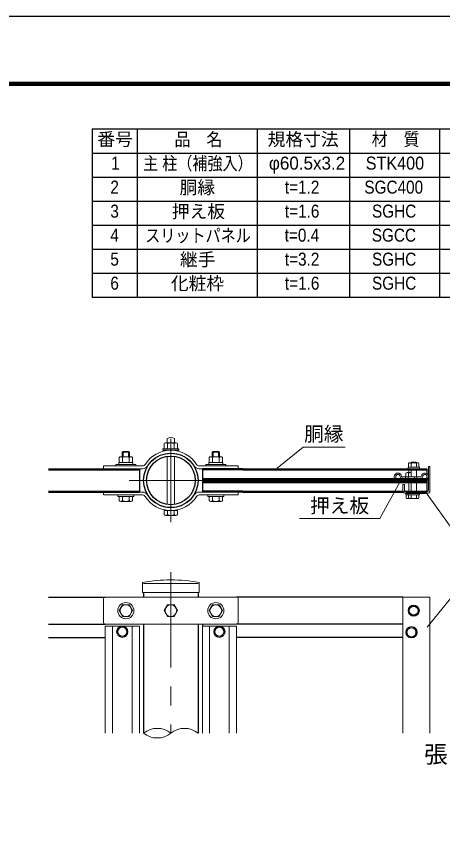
# Model space of a CAD drawing. Units: millimetres, scale not verified. Extents: x -4200 to 4200, y -2970 to 2970.
# Drawn here: x 646 to 2069, y 276 to 2970 of the extents above; entities that cross this region are included whole.
import ezdxf
from ezdxf.enums import TextEntityAlignment as Align

# ---------------------------------------------------------------- set-up
doc = ezdxf.new("R2010")
doc.units = ezdxf.units.MM
doc.header["$LTSCALE"] = 10
doc.linetypes.add('USER1', pattern=[50.8, 31.75, -6.35, 6.35, -6.35])
for name, color, linetype, lineweight in [('0-0_D-TTL', 7, 'Continuous', 25), ('0-1_D-TTL-TXT', 7, 'Continuous', 25), ('0-2_D-STR1', 1, 'Continuous', 25), ('0-3_D-STR3', 3, 'Continuous', 13), ('0-4_D-BMK', 2, 'USER1', 13), ('0-5_D-STR-DIM', 7, 'Continuous', 13), ('0-6_0', 7, 'Continuous', 25), ('0-8_D-STR-TXT', 7, 'Continuous', 13), ('0-9_D-MTR-FRAM', 7, 'Continuous', 25)]:
    doc.layers.add(name, color=color, linetype=linetype, lineweight=lineweight)
doc.layers.add('0-A_D-MTR-TXT', color=7, linetype='Continuous')
doc.styles.add('ＭＳ ゴシック', font='')
doc.styles.add('ＭＳ Ｐゴシック', font='')
doc.styles.get('ＭＳ ゴシック').set_extended_font_data('MS Gothic')
doc.styles.get('ＭＳ Ｐゴシック').set_extended_font_data('MS PGothic')

msp = doc.modelspace()

# ---------------------------------------------------------------- linework, layer by layer
at = {"layer": '0-0_D-TTL', "color": 2}
msp.add_lwpolyline([(-4199.68, 2970), (4200.32, 2970), (4200.32, -2970), (-4199.68, -2970)], close=True, dxfattribs=at)
at = {"layer": '0-0_D-TTL'}
for points in [[(-3929.68, 2750), (3930.32, 2750), (3930.32, -2750), (-3929.68, -2750)], [(-3927.18, 2747.5), (3927.82, 2747.5), (3927.82, -2747.5), (-3927.18, -2747.5)], [(-3924.68, 2745), (3925.32, 2745), (3925.32, -2745), (-3924.68, -2745)], [(-3922.18, 2742.5), (3922.82, 2742.5), (3922.82, -2742.5), (-3922.18, -2742.5)], [(-3919.68, 2740), (3920.32, 2740), (3920.32, -2740), (-3919.68, -2740)]]:
    msp.add_lwpolyline(points, close=True, dxfattribs=at)
at = {"layer": '0-2_D-STR1'}
for p, q in [((754.3, 1462.44), (1057.22, 1462.44)), ((754.3, 1458.84), (1057.22, 1458.84)), ((1057.22, 1462.44), (1057.22, 1384.44)), ((1401.91, 1462.44), (1267.22, 1462.44)), ((1267.22, 1462.44), (1267.22, 1384.44)), ((1401.91, 1458.84), (1267.22, 1458.84)), ((1401.91, 1462.44), (2016.62, 1462.44)), ((1401.91, 1458.84), (2016.62, 1458.84)), ((2016.62, 1445.64), (2016.62, 1462.44)), ((1267.22, 1430.04), (2016.62, 1430.04)), ((2016.62, 1384.44), (2016.62, 1436.04)), ((2016.62, 1430.04), (2016.62, 1426.44)), ((1267.22, 1426.44), (2016.62, 1426.44)), ((1267.22, 1420.44), (2016.62, 1420.44)), ((754.3, 1388.04), (1057.22, 1388.04)), ((754.3, 1384.44), (1057.22, 1384.44)), ((1401.91, 1388.04), (1267.22, 1388.04)), ((1401.91, 1384.44), (1267.22, 1384.44)), ((1401.91, 1388.04), (1936.3, 1388.04)), ((1401.91, 1384.44), (1937.51, 1384.44)), ((1941.18, 1388.04), (2016.62, 1388.04)), ((1941.62, 1386.92), (1941.62, 1388.04)), ((1945.82, 1384.44), (2016.62, 1384.44)), ((754.3, 1034.58), (943.22, 1034.58)), ((1071.47, 1050.2), (1071.47, 1034.58)), ((1252.97, 1050.2), (1252.97, 1034.58)), ((1936.22, 1034.58), (1381.22, 1034.58)), ((754.3, 944.58), (943.22, 944.58)), ((1071.47, 944.58), (1071.47, 581.4)), ((1252.97, 944.58), (1252.97, 581.4)), ((1267.22, 944.58), (1267.22, 937.83)), ((1936.22, 944.58), (1381.22, 944.58)), ((754.3, 899.58), (943.22, 899.58)), ((1936.22, 899.58), (1381.22, 899.58))]:
    msp.add_line(p, q, dxfattribs=at)
msp.add_lwpolyline([(1267.22, 1416.84), (2016.62, 1416.84), (2016.62, 1420.44)], dxfattribs=at)
for radius in [90.75, 81.15]:
    msp.add_circle((1162.22, 1423.44), radius, dxfattribs=at)
at = {"layer": '0-3_D-STR3'}
for p, q in [((1150.22, 1563.09), (1150.22, 1548.09)), ((1174.22, 1563.09), (1174.22, 1548.09)), ((1139.72, 1528.59), (1139.72, 1545.99)), ((1144.89, 1548.09), (1179.53, 1548.09)), ((1150.22, 1548.09), (1174.22, 1548.09)), ((1150.97, 1528.59), (1150.97, 1545.99)), ((1173.47, 1528.59), (1173.47, 1545.99)), ((1184.72, 1528.59), (1184.72, 1545.99)), ((1000.22, 1517.04), (1003.22, 1520.04)), ((1000.22, 1517.04), (1000.22, 1502.34)), ((1000.22, 1517.04), (1024.22, 1517.04)), ((1021.22, 1520.04), (1003.22, 1520.04)), ((1003.22, 1517.34), (1003.22, 1520.04)), ((1003.22, 1520.04), (1021.22, 1520.04)), ((1003.22, 1502.34), (1003.22, 1520.04)), ((1024.22, 1517.04), (1021.22, 1520.04)), ((1021.22, 1517.34), (1021.22, 1520.04)), ((1021.22, 1502.34), (1021.22, 1520.04)), ((1024.22, 1517.04), (1024.22, 1502.34)), ((1135.22, 1523.79), (1189.22, 1523.79)), ((1185.32, 1528.59), (1139.12, 1528.59)), ((1139.72, 1528.59), (1184.72, 1528.59)), ((1189.22, 1528.59), (1189.22, 1523.79)), ((1300.22, 1517.04), (1303.22, 1520.04)), ((1300.22, 1517.04), (1300.22, 1502.34)), ((1300.22, 1517.04), (1324.22, 1517.04)), ((1321.22, 1520.04), (1303.22, 1520.04)), ((1303.22, 1517.34), (1303.22, 1520.04)), ((1303.22, 1520.04), (1321.22, 1520.04)), ((1303.22, 1502.34), (1303.22, 1520.04)), ((1324.22, 1517.04), (1321.22, 1520.04)), ((1321.22, 1517.34), (1321.22, 1520.04)), ((1321.22, 1502.34), (1321.22, 1520.04)), ((1324.22, 1517.04), (1324.22, 1502.34)), ((989.12, 1482.84), (1035.32, 1482.84)), ((989.12, 1476.84), (989.12, 1482.84)), ((989.72, 1482.84), (989.72, 1500.24)), ((1034.72, 1482.84), (989.72, 1482.84)), ((1029.56, 1502.34), (994.92, 1502.34)), ((1000.97, 1482.84), (1000.97, 1500.24)), ((1023.47, 1482.84), (1023.47, 1500.24)), ((1034.72, 1482.84), (1034.72, 1500.24)), ((1035.32, 1476.84), (1035.32, 1482.84)), ((1150.22, 1503.7), (1150.22, 1343.19)), ((1174.22, 1503.7), (1174.22, 1343.19)), ((1335.32, 1482.84), (1289.12, 1482.84)), ((1289.12, 1476.84), (1289.12, 1482.84)), ((1289.72, 1482.84), (1289.72, 1500.24)), ((1289.72, 1482.84), (1334.72, 1482.84)), ((1294.89, 1502.34), (1329.53, 1502.34)), ((1300.97, 1482.84), (1300.97, 1500.24)), ((1323.47, 1482.84), (1323.47, 1500.24)), ((1334.72, 1482.84), (1334.72, 1500.24)), ((1335.32, 1476.84), (1335.32, 1482.84)), ((1959.23, 1482.24), (1985.21, 1482.24)), ((1963.42, 1482.24), (1965.82, 1484.64)), ((1965.82, 1482.24), (1965.82, 1484.64)), ((1965.82, 1484.64), (1978.63, 1484.64)), ((1978.63, 1482.24), (1978.63, 1484.64)), ((1981.03, 1482.24), (1978.63, 1484.64)), ((1068.11, 1472.04), (937.22, 1472.04)), ((937.22, 1462.44), (937.22, 1472.04)), ((1068.11, 1462.44), (937.22, 1462.44)), ((979.22, 1476.84), (1045.22, 1476.84)), ((979.22, 1472.04), (979.22, 1476.84)), ((979.22, 1472.04), (979.22, 1476.84)), ((979.22, 1472.04), (1045.22, 1472.04)), ((1045.22, 1472.04), (1045.22, 1476.84)), ((1045.22, 1472.04), (1045.22, 1476.84)), ((1256.34, 1472.04), (1387.22, 1472.04)), ((1256.34, 1462.44), (1387.22, 1462.44)), ((1345.22, 1476.84), (1279.22, 1476.84)), ((1279.22, 1472.04), (1279.22, 1476.84)), ((1279.22, 1472.04), (1279.22, 1476.84)), ((1345.22, 1472.04), (1279.22, 1472.04)), ((1345.22, 1472.04), (1345.22, 1476.84)), ((1345.22, 1472.04), (1345.22, 1476.84)), ((1387.22, 1462.44), (1387.22, 1472.04)), ((1953.47, 1467.24), (1990.97, 1467.24)), ((1953.47, 1462.44), (1953.47, 1467.24)), ((1953.47, 1462.44), (1990.97, 1462.44)), ((1954.97, 1479.79), (1954.97, 1467.24)), ((1954.97, 1467.24), (1989.47, 1467.24)), ((1955.72, 1449.84), (1955.72, 1458.84)), ((1963.22, 1434.84), (1963.22, 1458.84)), ((1963.49, 1479.79), (1963.49, 1467.24)), ((1980.96, 1479.79), (1980.96, 1467.24)), ((1981.22, 1434.84), (1981.22, 1458.84)), ((1989.47, 1479.79), (1989.47, 1467.24)), ((1990.97, 1462.44), (1990.97, 1467.24)), ((2021.42, 1390.44), (2021.42, 1469.64)), ((2021.42, 1469.64), (2026.22, 1469.64)), ((2026.22, 1389.24), (2026.22, 1469.64)), ((1907.42, 1436.04), (1907.42, 1430.04)), ((1912.22, 1430.04), (1907.42, 1430.04)), ((1912.22, 1436.04), (1912.22, 1430.04)), ((1932.62, 1434.84), (1995.07, 1434.84)), ((1932.62, 1430.04), (1995.07, 1430.04)), ((1944.47, 1434.84), (1963.22, 1434.84)), ((1944.47, 1430.04), (1944.47, 1434.84)), ((1944.47, 1430.04), (1981.97, 1430.04)), ((1945.97, 1447.39), (1945.97, 1434.84)), ((1945.97, 1434.84), (1963.22, 1434.84)), ((1950.23, 1449.84), (1963.22, 1449.84)), ((1953.32, 1434.84), (1953.32, 1430.04)), ((1954.49, 1447.39), (1954.49, 1434.84)), ((1974.32, 1434.84), (1974.32, 1430.04)), ((1981.97, 1434.84), (1981.22, 1434.84)), ((1981.97, 1430.04), (1981.97, 1434.84)), ((2016.62, 1436.04), (2016.62, 1430.04)), ((2016.62, 1430.04), (2021.42, 1430.04)), ((2021.42, 1436.04), (2021.42, 1430.04)), ((1936.22, 1389.24), (1936.22, 1409.64)), ((1941.02, 1409.64), (1936.22, 1409.64)), ((1941.02, 1389.24), (1941.02, 1409.64)), ((1955.72, 1424.04), (1955.72, 1426.44)), ((1955.72, 1420.44), (1955.72, 1422.84)), ((1955.72, 1388.04), (1955.72, 1416.84)), ((1963.22, 1424.04), (1963.22, 1426.44)), ((1963.22, 1420.44), (1963.22, 1422.84)), ((1963.22, 1388.04), (1963.22, 1416.84)), ((1981.22, 1424.04), (1981.22, 1426.44)), ((1981.22, 1420.44), (1981.22, 1422.84)), ((1981.22, 1388.04), (1981.22, 1416.84)), ((1068.11, 1384.44), (937.22, 1384.44)), ((937.22, 1384.44), (937.22, 1374.84)), ((1068.11, 1374.84), (937.22, 1374.84)), ((985.22, 1374.84), (985.22, 1370.04)), ((1256.34, 1384.44), (1387.22, 1384.44)), ((1256.34, 1374.84), (1387.22, 1374.84)), ((1285.22, 1374.84), (1285.22, 1370.04)), ((1387.22, 1384.44), (1387.22, 1374.84)), ((1945.82, 1384.44), (2015.42, 1384.44)), ((1945.82, 1379.64), (2016.62, 1379.64)), ((1945.97, 1379.64), (1983.47, 1379.64)), ((1945.97, 1374.84), (1945.97, 1379.64)), ((1945.97, 1374.84), (1983.47, 1374.84)), ((1947.47, 1379.64), (1981.97, 1379.64)), ((1947.47, 1374.84), (1981.97, 1374.84)), ((1947.47, 1365.3), (1947.47, 1374.84)), ((1953.47, 1379.64), (1990.97, 1379.64)), ((1953.47, 1374.84), (1953.47, 1379.64)), ((1953.47, 1374.84), (1990.97, 1374.84)), ((1954.97, 1379.64), (1989.47, 1379.64)), ((1954.97, 1374.84), (1989.47, 1374.84)), ((1954.97, 1365.3), (1954.97, 1374.84)), ((1963.49, 1365.3), (1963.49, 1374.84)), ((1980.96, 1365.3), (1980.96, 1374.84)), ((1989.47, 1365.3), (1989.47, 1374.84)), ((1990.97, 1374.84), (1990.97, 1379.64)), ((985.22, 1370.04), (1039.22, 1370.04)), ((989.72, 1356.78), (989.72, 1370.04)), ((989.72, 1370.04), (1034.72, 1370.04)), ((995.34, 1353.54), (1029.11, 1353.54)), ((1000.95, 1356.78), (1000.95, 1370.04)), ((1023.5, 1356.78), (1023.5, 1370.04)), ((1034.72, 1356.78), (1034.72, 1370.04)), ((1285.22, 1370.04), (1339.22, 1370.04)), ((1289.72, 1356.78), (1289.72, 1370.04)), ((1289.72, 1370.04), (1334.72, 1370.04)), ((1295.34, 1353.54), (1329.11, 1353.54)), ((1300.95, 1356.78), (1300.95, 1370.04)), ((1323.5, 1356.78), (1323.5, 1370.04)), ((1334.72, 1356.78), (1334.72, 1370.04)), ((1951.73, 1362.84), (1977.71, 1362.84)), ((1959.23, 1362.84), (1985.21, 1362.84)), ((1139.72, 1309.83), (1139.72, 1323.09)), ((1139.72, 1323.09), (1184.72, 1323.09)), ((1150.95, 1309.83), (1150.95, 1323.09)), ((1173.5, 1309.83), (1173.5, 1323.09)), ((1184.72, 1309.83), (1184.72, 1323.09)), ((1145.34, 1306.59), (1179.11, 1306.59)), ((1067.87, 1050.2), (1067.87, 1082.84)), ((1071.47, 1079.58), (1252.97, 1079.58)), ((1256.57, 1050.2), (1256.57, 1082.84)), ((937.22, 1028.58), (937.22, 950.58)), ((943.22, 1034.58), (1381.22, 1034.58)), ((1067.87, 1050.2), (1256.57, 1050.2)), ((1387.22, 1028.58), (1387.22, 950.58)), ((2017.22, 1034.58), (1936.22, 1034.58)), ((943.22, 944.58), (1381.22, 944.58)), ((1057.22, 937.83), (943.22, 937.83)), ((943.22, 937.83), (943.22, 581.4)), ((967.22, 937.83), (967.22, 581.4)), ((1033.22, 937.83), (1033.22, 581.4)), ((1057.22, 937.83), (1057.22, 581.4)), ((1267.22, 937.83), (1381.22, 937.83)), ((1267.22, 937.83), (1267.22, 581.4)), ((1267.22, 581.4), (1267.22, 937.83)), ((1267.22, 937.83), (1381.22, 937.83)), ((1291.22, 937.83), (1291.22, 581.4)), ((1291.22, 581.4), (1291.22, 937.83)), ((1357.22, 937.83), (1357.22, 581.4)), ((1357.22, 581.4), (1357.22, 937.83)), ((1381.22, 937.83), (1381.22, 581.4)), ((1381.22, 581.4), (1381.22, 937.83))]:
    msp.add_line(p, q, dxfattribs=at)
for points in [[(1189.22, 1528.59), (1135.22, 1528.59), (1135.22, 1523.79)], [(985.22, 1374.84), (1039.22, 1374.84), (1039.22, 1370.04)], [(1285.22, 1374.84), (1339.22, 1374.84), (1339.22, 1370.04)], [(1936.22, 581.4), (1936.22, 1034.58), (2026.22, 1034.58), (2026.22, 581.4)]]:
    msp.add_lwpolyline(points, dxfattribs=at)
for points in [[(1034.72, 989.58), (1023.5, 1009.08), (1000.95, 1009.08), (989.72, 989.58), (1000.95, 970.08), (1023.5, 970.08)], [(1184.72, 989.58), (1173.5, 1009.08), (1150.95, 1009.08), (1139.72, 989.58), (1150.95, 970.08), (1173.5, 970.08)], [(1334.72, 989.58), (1323.5, 1009.08), (1300.95, 1009.08), (1289.72, 989.58), (1300.95, 970.08), (1323.5, 970.08)], [(1989.54, 989.58), (1980.88, 1004.58), (1963.56, 1004.58), (1954.9, 989.58), (1963.56, 974.58), (1980.88, 974.58)], [(1017.54, 919.08), (1008.88, 934.08), (991.56, 934.08), (982.9, 919.08), (991.56, 904.08), (1008.88, 904.08)], [(1306.9, 919.08), (1315.56, 934.08), (1332.88, 934.08), (1341.54, 919.08), (1332.88, 904.08), (1315.56, 904.08)], [(1982.04, 917.58), (1973.38, 932.58), (1956.06, 932.58), (1947.4, 917.58), (1956.06, 902.58), (1973.38, 902.58)]]:
    msp.add_lwpolyline(points, close=True, dxfattribs=at)
for centre, radius in [((1012.22, 989.58), 27), ((1012.22, 989.58), 19.5), ((1162.22, 989.58), 19.5), ((1312.22, 989.58), 27), ((1312.22, 989.58), 19.5), ((1972.22, 989.58), 18.75), ((1972.22, 989.58), 15), ((1000.22, 919.08), 18.75), ((1000.22, 919.08), 15), ((1324.22, 919.08), 18.75), ((1324.22, 919.08), 15), ((1964.72, 917.58), 18.75), ((1964.72, 917.58), 15)]:
    msp.add_circle(centre, radius, dxfattribs=at)
for centre, radius, start, end in [((1162.22, 1540.59), 25.5, 61.92751, 118.07249), ((1145.35, 1539.56), 8.55, 48.83491, 131.16509), ((1162.22, 1516.91), 31.18, 68.85295, 111.14705), ((1179.1, 1539.55), 8.55, 48.86505, 131.13495), ((1162.22, 1421.94), 101.85, 90, 147.61089), ((1162.22, 1421.94), 92.25, 90, 147.61089), ((1162.22, 1421.94), 101.85, 32.38911, 90), ((1162.22, 1421.94), 92.25, 32.38911, 90), ((995.35, 1493.8), 8.55, 48.86505, 131.13495), ((1012.22, 1471.16), 31.18, 68.85295, 111.14705), ((1029.1, 1493.81), 8.55, 48.83491, 131.16509), ((1295.35, 1493.81), 8.55, 48.83491, 131.16509), ((1312.22, 1471.16), 31.18, 68.85295, 111.14705), ((1329.1, 1493.8), 8.55, 48.86505, 131.13495), ((1959.23, 1477.33), 4.92, 30, 150), ((1972.22, 1465.51), 16.73, 58.543, 121.457), ((1985.21, 1477.33), 4.92, 30, 150), ((1068.11, 1481.64), 9.6, 270, 327.61089), ((1068.11, 1481.64), 19.2, 270, 327.61089), ((1256.34, 1481.64), 19.2, 212.38911, 270), ((1256.34, 1481.64), 9.6, 212.38911, 270), ((1919.42, 1436.04), 12, 0, 180), ((1919.42, 1436.04), 7.2, 0, 180), ((1932.62, 1436.04), 6, 180, 270), ((1932.62, 1436.04), 1.2, 180, 270), ((1950.23, 1444.93), 4.92, 30, 150), ((1963.22, 1433.11), 16.73, 90, 121.457), ((1995.07, 1437.24), 2.4, 270, 355.21981), ((1995.07, 1437.24), 7.2, 270, 355.21981), ((2009.42, 1436.04), 12, 0, 175.21981), ((2009.42, 1436.04), 7.2, 0, 175.21981), ((1068.11, 1365.24), 19.2, 32.38911, 90), ((1068.11, 1365.24), 9.6, 32.38911, 90), ((1162.22, 1424.94), 92.25, 212.38911, 270), ((1162.22, 1424.94), 92.25, 270, 327.61089), ((1256.34, 1365.24), 19.2, 90, 147.61089), ((1256.34, 1365.24), 9.6, 90, 147.61089), ((1945.82, 1389.24), 9.6, 180, 270), ((1945.82, 1389.24), 4.8, 180, 270), ((2015.42, 1390.44), 6, 270, 0), ((2016.62, 1389.24), 9.6, 270, 0), ((995.34, 1360.02), 6.48, 210, 330), ((1012.22, 1374.78), 21.24, 237.93138, 302.06862), ((1029.11, 1360.02), 6.48, 210, 330), ((1162.22, 1424.94), 101.85, 212.38911, 270), ((1162.22, 1424.94), 101.85, 270, 327.61089), ((1295.34, 1360.02), 6.48, 210, 330), ((1312.22, 1374.78), 21.24, 237.93138, 302.06862), ((1329.11, 1360.02), 6.48, 210, 330), ((1951.73, 1367.76), 4.92, 210, 319.68446), ((1959.23, 1367.76), 4.92, 210, 330), ((1972.22, 1379.58), 16.73, 238.543, 301.457), ((1985.21, 1367.76), 4.92, 210, 330), ((1145.34, 1313.07), 6.48, 210, 330), ((1162.22, 1327.83), 21.24, 237.93138, 302.06862), ((1179.11, 1313.07), 6.48, 210, 330), ((1162.22, 612.2), 480, 78.66399, 101.33601), ((943.22, 1028.58), 6, 90, 180), ((1381.22, 1028.58), 6, 0, 90), ((943.22, 950.58), 6, 180, 270), ((1381.22, 950.58), 6, 270, 0)]:
    msp.add_arc(centre, radius, start, end, dxfattribs=at)
at = {"layer": '0-4_D-BMK'}
for p, q in [((1162.22, 1562.2), (1162.22, 1284.69)), ((1023.47, 1423.44), (1300.98, 1423.44)), ((1162.22, 1118.02), (1162.22, 581.4))]:
    msp.add_line(p, q, dxfattribs=at)
at = {"layer": '0-5_D-STR-DIM'}
for centre, start, end in [((1116.85, 525.42), 50.97549, 129.02451), ((1207.6, 525.42), 50.97549, 129.02451), ((1116.85, 637.39), 230.97549, 309.02451)]:
    msp.add_arc(centre, 72.06, start, end, dxfattribs=at)
at = {"layer": '0-6_0'}
for p, q in [((2016.62, 1424.04), (1267.22, 1424.04)), ((2016.62, 1422.84), (1267.22, 1422.84))]:
    msp.add_line(p, q, dxfattribs=at)
msp.add_lwpolyline([(2016.62, 1422.84), (2016.62, 1424.04), (2016.62, 1422.84)], dxfattribs=at)
msp.add_circle((1972.22, 989.58), 15, dxfattribs=at)
msp.add_circle((1972.22, 989.58), 15, dxfattribs=at)
at = {"layer": '0-8_D-STR-TXT'}
for p, q in [((1603.23, 1534.04), (1516.55, 1463.7)), ((1603.23, 1534.04), (1743.66, 1534.04)), ((1859.53, 1296.48), (1933.22, 1431.61)), ((2104.45, 1255.08), (2017.17, 1378.01)), ((1591.46, 1296.48), (1859.53, 1296.48)), ((2104.45, 1042.03), (2017.27, 934.14))]:
    msp.add_line(p, q, dxfattribs=at)
at = {"layer": '0-9_D-MTR-FRAM'}
for p, q in [((900.02, 2594.15), (3358.43, 2594.15)), ((900.02, 2594.15), (900.02, 2034.15)), ((1050.02, 2594.15), (1050.02, 2034.15)), ((1450.02, 2594.15), (1450.02, 2034.15)), ((1758.43, 2594.15), (1758.43, 2034.15)), ((2058.43, 2594.15), (2058.43, 2034.15)), ((900.02, 2514.15), (3358.43, 2514.15)), ((900.02, 2434.15), (3358.43, 2434.15)), ((900.02, 2354.15), (3358.43, 2354.15)), ((900.02, 2274.15), (3358.43, 2274.15)), ((900.02, 2194.15), (3358.43, 2194.15)), ((900.02, 2114.15), (3358.43, 2114.15)), ((900.02, 2034.15), (3358.43, 2034.15))]:
    msp.add_line(p, q, dxfattribs=at)

# ---------------------------------------------------------------- texts
at = {"layer": '0-1_D-TTL-TXT', "style": 'ＭＳ ゴシック'}
msp.add_text('張出部上段取付詳細', height=57.7, dxfattribs=at).set_placement((2006.68, 464.9), align=Align.BOTTOM_LEFT)
at = {"layer": '0-8_D-STR-TXT', "style": 'ＭＳ ゴシック'}
for s, p in [('胴縁', (1606.76, 1539.81)), ('押え板', (1626.62, 1301.1))]:
    msp.add_text(s, height=48.09, dxfattribs=at).set_placement(p, align=Align.BOTTOM_LEFT)
at = {"layer": '0-A_D-MTR-TXT', "style": 'ＭＳ Ｐゴシック'}
for s, height, p in [('番号', 43.4, (917.22, 2525.46)), ('規格寸法', 43.4, (1484.95, 2525.14)), ('φ60.5x3.2', 43.38, (1489.07, 2445.7)), ('胴縁', 43.4, (1191.5, 2364.8)), ('押え板', 43.38, (1165.52, 2284.9)), ('継手', 43.4, (1192.56, 2124.66)), ('化粧枠', 43.4, (1162.32, 2044.9))]:
    msp.add_text(s, height=height, dxfattribs=at).set_placement(p, align=Align.BOTTOM_LEFT)
for s, height, width, p in [('品\u3000名', 43.4, 0.9, (1174.36, 2524.9)), ('材\u3000質', 43.4, 0.9, (1831.87, 2525.34)), ('主 柱（補強入）', 43.38, 0.85, (1069.74, 2444.9)), ('1', 43.4, 0.9, (962.88, 2445.7)), ('STK400', 43.38, 0.95, (1812.09, 2445.7)), ('2', 43.4, 0.9, (960.48, 2365.8)), ('t=1.2', 43.4, 0.9, (1542.33, 2365.7)), ('SGC400', 43.38, 0.9, (1807.55, 2365.7)), ('3', 43.4, 0.9, (960.48, 2285.8)), ('t=1.6', 43.4, 0.9, (1542.45, 2285.7)), ('SGHC', 43.4, 0.9, (1833.01, 2285.8)), ('スリットパネル', 43.38, 0.85, (1076.76, 2204.56)), ('4', 43.4, 0.9, (960.36, 2205.8)), ('t=0.4', 43.4, 0.9, (1541.75, 2205.7)), ('SGCC', 43.38, 0.9, (1832.31, 2205.8)), ('5', 43.4, 0.9, (960.48, 2125.8)), ('t=3.2', 43.4, 0.9, (1542.33, 2125.8)), ('SGHC', 43.4, 0.9, (1833.01, 2125.8)), ('6', 43.4, 0.9, (960.48, 2045.8)), ('t=1.6', 43.4, 0.9, (1542.45, 2045.7)), ('SGHC', 43.4, 0.9, (1833.01, 2045.8))]:
    msp.add_text(s, height=height, dxfattribs=dict(at, width=width)).set_placement(p, align=Align.BOTTOM_LEFT)

doc.saveas('drawing.dxf')
